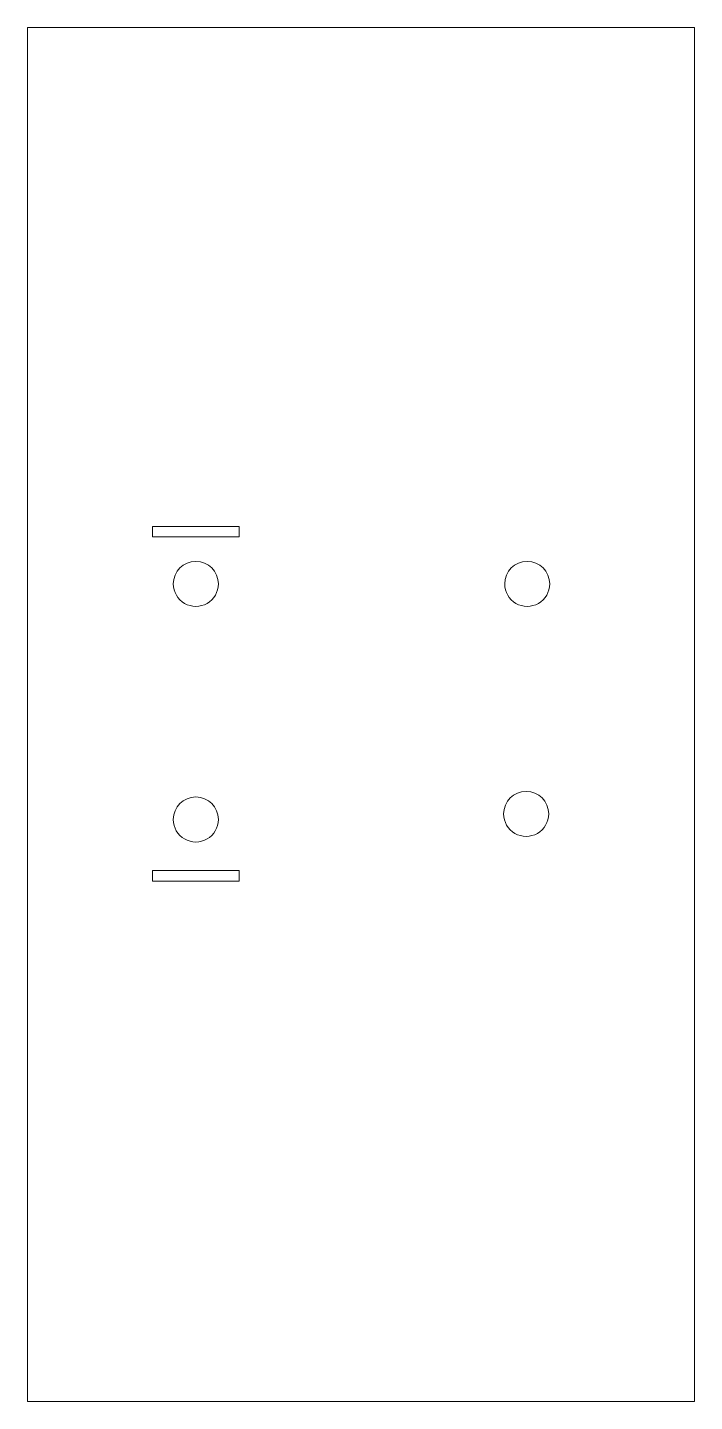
# Model space of a CAD drawing. Header units: inches. Extents: x -2 to 2, y -4.12 to 4.12.
import ezdxf

# ---------------------------------------------------------------- set-up
doc = ezdxf.new("R2010")
doc.units = ezdxf.units.IN
doc.header["$MEASUREMENT"] = 0
doc.layers.add('1', color=7, linetype='Continuous')

msp = doc.modelspace()

# ---------------------------------------------------------------- linework, layer by layer
at = {"layer": '1', "color": 1, "lineweight": 9}
for points in [[(2, 4.12), (2, 4.12), (-2, 4.12), (-2, 4.12)], [(-2, 4.12), (-2, 4.12), (-2, -4.12), (-2, -4.12)], [(2, -4.12), (2, -4.12), (2, 4.12), (2, 4.12)], [(-0.7315, 1.1271), (-0.7315, 1.1271), (-1.2494, 1.1271), (-1.2494, 1.1271)], [(-1.2494, 1.1271), (-1.2494, 1.1271), (-1.2494, 1.0958), (-1.2494, 1.0958)], [(-1.2494, 1.0958), (-1.2494, 1.0958), (-1.2494, 1.0646), (-1.2494, 1.0646)], [(-0.7315, 1.0958), (-0.7315, 1.0958), (-0.7315, 1.1271), (-0.7315, 1.1271)], [(-0.7315, 1.0646), (-0.7315, 1.0646), (-0.7315, 1.0958), (-0.7315, 1.0958)], [(-1.2494, 1.0646), (-1.2494, 1.0646), (-0.7315, 1.0646), (-0.7315, 1.0646)], [(-0.7315, -0.9365), (-0.7315, -0.9365), (-1.2494, -0.9365), (-1.2494, -0.9365)], [(-1.2494, -0.9365), (-1.2494, -0.9365), (-1.2494, -0.9677), (-1.2494, -0.9677)], [(-1.2494, -0.9677), (-1.2494, -0.9677), (-1.2494, -0.999), (-1.2494, -0.999)], [(-0.7315, -0.9677), (-0.7315, -0.9677), (-0.7315, -0.9365), (-0.7315, -0.9365)], [(-0.7315, -0.999), (-0.7315, -0.999), (-0.7315, -0.9677), (-0.7315, -0.9677)], [(-1.2494, -0.999), (-1.2494, -0.999), (-0.7315, -0.999), (-0.7315, -0.999)], [(-2, -4.12), (-2, -4.12), (2, -4.12), (2, -4.12)]]:
    msp.add_open_spline(points, degree=3, dxfattribs=at)
for points, knots in [([(-0.8554, 0.7833), (-0.8554, 0.8578), (-0.9159, 0.9183), (-0.9904, 0.9183), (-0.9904, 0.9183), (-1.065, 0.9183), (-1.1254, 0.8578), (-1.1254, 0.7833)], [0, 0, 0, 0, 0.333333, 0.333333, 0.333333, 0.333333, 1, 1, 1, 1]), ([(1.1316, 0.7833), (1.1316, 0.8578), (1.0712, 0.9183), (0.9966, 0.9183), (0.9966, 0.9183), (0.9221, 0.9183), (0.8616, 0.8578), (0.8616, 0.7833)], [0, 0, 0, 0, 0.333333, 0.333333, 0.333333, 0.333333, 1, 1, 1, 1]), ([(-1.1254, 0.7833), (-1.1254, 0.735), (-1.0997, 0.6905), (-1.0579, 0.6664), (-1.0579, 0.6664), (-1.0162, 0.6422), (-0.9647, 0.6422), (-0.9229, 0.6664), (-0.9229, 0.6664), (-0.8812, 0.6905), (-0.8554, 0.735), (-0.8554, 0.7833)], [0, 0, 0, 0, 0.25, 0.25, 0.25, 0.25, 0.5, 0.5, 0.5, 0.5, 1, 1, 1, 1]), ([(0.8616, 0.7833), (0.8616, 0.735), (0.8874, 0.6905), (0.9291, 0.6664), (0.9291, 0.6664), (0.9709, 0.6422), (1.0224, 0.6422), (1.0641, 0.6664), (1.0641, 0.6664), (1.1059, 0.6905), (1.1316, 0.735), (1.1316, 0.7833)], [0, 0, 0, 0, 0.25, 0.25, 0.25, 0.25, 0.5, 0.5, 0.5, 0.5, 1, 1, 1, 1]), ([(1.1254, -0.596), (1.1254, -0.5214), (1.0649, -0.461), (0.9904, -0.461), (0.9904, -0.461), (0.9158, -0.461), (0.8554, -0.5214), (0.8554, -0.596)], [0, 0, 0, 0, 0.333333, 0.333333, 0.333333, 0.333333, 1, 1, 1, 1]), ([(-0.8555, -0.6297), (-0.8555, -0.5551), (-0.9159, -0.4947), (-0.9905, -0.4947), (-0.9905, -0.4947), (-1.065, -0.4947), (-1.1255, -0.5551), (-1.1255, -0.6297)], [0, 0, 0, 0, 0.333333, 0.333333, 0.333333, 0.333333, 1, 1, 1, 1]), ([(-1.1255, -0.6297), (-1.1255, -0.6779), (-1.0997, -0.7225), (-1.058, -0.7466), (-1.058, -0.7466), (-1.0162, -0.7707), (-0.9647, -0.7707), (-0.923, -0.7466), (-0.923, -0.7466), (-0.8812, -0.7225), (-0.8555, -0.6779), (-0.8555, -0.6297)], [0, 0, 0, 0, 0.25, 0.25, 0.25, 0.25, 0.5, 0.5, 0.5, 0.5, 1, 1, 1, 1]), ([(0.8554, -0.596), (0.8554, -0.6442), (0.8811, -0.6888), (0.9229, -0.7129), (0.9229, -0.7129), (0.9646, -0.737), (1.0161, -0.737), (1.0579, -0.7129), (1.0579, -0.7129), (1.0996, -0.6888), (1.1254, -0.6442), (1.1254, -0.596)], [0, 0, 0, 0, 0.25, 0.25, 0.25, 0.25, 0.5, 0.5, 0.5, 0.5, 1, 1, 1, 1])]:
    msp.add_open_spline(points, degree=3, knots=knots, dxfattribs=at)

doc.saveas('drawing.dxf')
